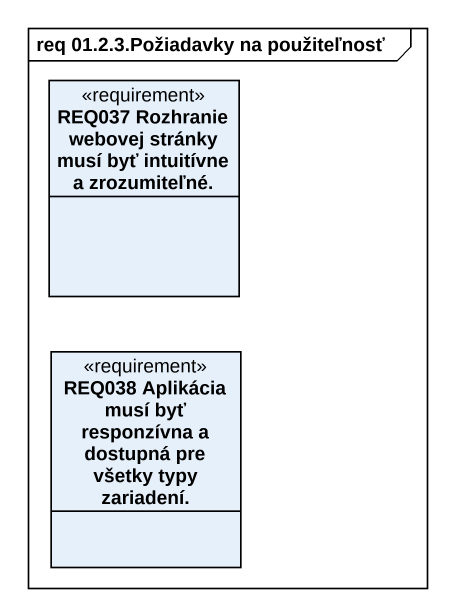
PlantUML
@startuml
mainframe req 01.2.3.Požiadavky na použiteľnosť
hide circle
hide empty members
class "REQ037 Rozhranie webovej stránky musí byť intuitívne a zrozumiteľné." as REQ037_Rozhranie_webovej <<requirement>>
class "REQ038 Aplikácia musí byť responzívna a dostupná pre všetky typy zariadení." as REQ038_Aplikácia_musí_byť <<requirement>>
@enduml
